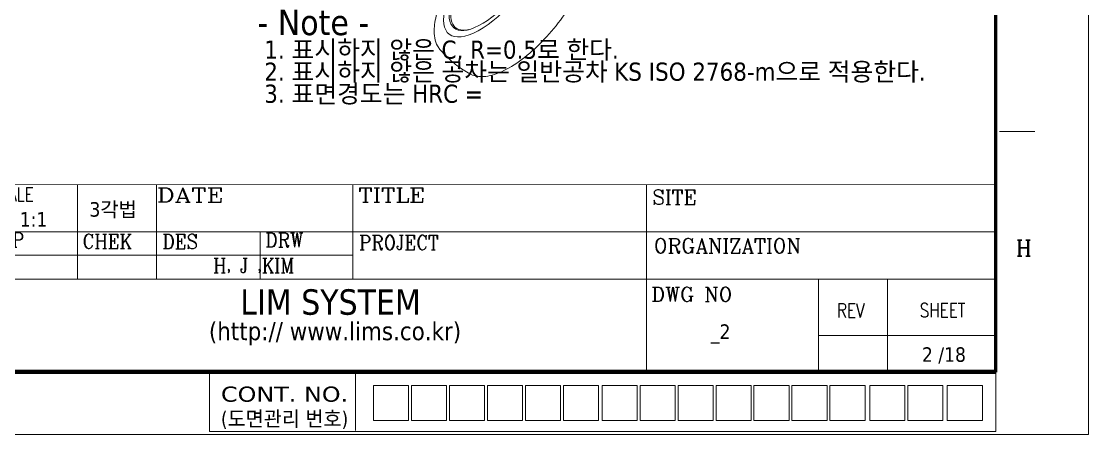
# Model space of a CAD drawing. Header units: millimetres. Extents: x 36 to 2484, y 36 to 1746.
# Drawn here: x 1603 to 2484, y 36 to 377 of the extents above; entities that cross this region are included whole.
import ezdxf
from ezdxf.enums import TextEntityAlignment as Align

# ---------------------------------------------------------------- set-up
doc = ezdxf.new("R2010")
doc.units = ezdxf.units.MM
doc.header["$LTSCALE"] = 6
doc.layers.get('0').update_dxf_attribs({"lineweight": 18})
for name, color, linetype, lineweight in [('SkizziergeometrieWIN-ISO', 7, 'Continuous', 50), ('가는실선_A4', 7, 'Continuous', 5), ('굵은실선_A3', 7, 'Continuous', 18), ('제목(ISO)', 7, 'Continuous', 50)]:
    doc.layers.add(name, color=color, linetype=linetype, lineweight=lineweight)
doc.layers.add('가는실선_A3', color=9, linetype='Continuous', lineweight=5, true_color=0x808080)
doc.styles.add('주 텍스트 (ISO)', font='tahoma.ttf')
doc.styles.add('주문자_A3(3.5)', font='tahoma.ttf')
doc.styles.add('텍스트 스타일12', font='tahoma.ttf')
doc.styles.add('텍스트 스타일171', font='ROMANC.shx', dxfattribs={"width": 0.9})
doc.styles.add('텍스트 스타일206', font='ROMANC.shx', dxfattribs={"width": 1.11072})
doc.styles.add('텍스트 스타일208', font='ROMANC.shx', dxfattribs={"width": 1.194322})
doc.styles.add('텍스트 스타일233', font='RomanC.shx')
doc.styles.add('텍스트 스타일36', font='ROMANC.shx', dxfattribs={"width": 0.941937})
doc.styles.add('텍스트 스타일46', font='tahoma.ttf', dxfattribs={"width": 0.862937})
doc.styles.add('텍스트 스타일48', font='tahoma.ttf', dxfattribs={"width": 1.258573})
doc.styles.add('텍스트 스타일65', font='romans.shx', dxfattribs={"width": 0.8})

# ---------------------------------------------------------------- blocks, each defined once
blk = doc.blocks.new('경계 A3_경계')
blk.add_line((292.99, 6.43), (292.99, 14.6))
at = {"layer": 'SkizziergeometrieWIN-ISO', "lineweight": 18}
for p, q in [((414, 291), (414, 6)), ((414, 6), (6, 6))]:
    blk.add_line(p, q, dxfattribs=at)
at = {"layer": '가는실선_A3', "color": 7, "lineweight": 60}
for p, q in [((401.22, 14.6), (401.22, 281.16)), ((19.02, 14.6), (401.22, 14.6))]:
    blk.add_line(p, q, dxfattribs=at)
at = {"layer": '가는실선_A3', "color": 7}
for p, q in [((401.71, 47.7), (406.61, 47.7)), ((313.09, 14.6), (313.09, 6.55)), ((401.22, 14.6), (401.22, 6.43)), ((315.58, 12.77), (315.58, 7.95)), ((315.58, 12.77), (320.4, 12.77)), ((320.4, 12.77), (320.4, 7.95)), ((320.81, 12.77), (320.81, 7.95)), ((320.81, 12.77), (325.63, 12.77)), ((325.63, 12.77), (325.63, 7.95)), ((326.03, 12.77), (326.03, 7.95)), ((326.03, 12.77), (330.86, 12.77)), ((330.86, 12.77), (330.86, 7.95)), ((331.26, 12.77), (336.09, 12.77)), ((331.26, 12.77), (331.26, 7.95)), ((336.09, 12.77), (336.09, 7.95)), ((336.49, 12.77), (336.49, 7.95)), ((336.49, 12.77), (341.31, 12.77)), ((341.31, 12.77), (341.31, 7.95)), ((341.72, 12.77), (341.72, 7.95)), ((341.72, 12.77), (346.54, 12.77)), ((346.54, 12.77), (346.54, 7.95)), ((347.03, 12.77), (351.86, 12.77)), ((347.03, 12.77), (347.03, 7.95)), ((351.86, 12.77), (351.86, 7.95)), ((352.26, 12.77), (352.26, 7.95)), ((352.26, 12.77), (357.09, 12.77)), ((357.09, 12.77), (357.09, 7.95)), ((357.49, 12.77), (357.49, 7.95)), ((357.49, 12.77), (362.31, 12.77)), ((362.31, 12.77), (362.31, 7.95)), ((362.72, 12.77), (362.72, 7.95)), ((362.72, 12.77), (367.54, 12.77)), ((367.54, 12.77), (367.54, 7.95)), ((367.94, 12.77), (372.77, 12.77)), ((367.94, 12.77), (367.94, 7.95)), ((372.77, 12.77), (372.77, 7.95)), ((373.17, 12.77), (373.17, 7.95)), ((373.17, 12.77), (378, 12.77)), ((378, 12.77), (378, 7.95)), ((378.4, 12.77), (378.4, 7.95)), ((378.4, 12.77), (383.22, 12.77)), ((383.22, 12.77), (383.22, 7.95)), ((383.88, 12.77), (388.7, 12.77)), ((383.88, 12.77), (383.88, 7.95)), ((388.7, 12.77), (388.7, 7.95)), ((389.1, 12.77), (389.1, 7.95)), ((389.1, 12.77), (393.93, 12.77)), ((393.93, 12.77), (393.93, 7.95)), ((394.55, 12.77), (394.55, 7.95)), ((394.55, 12.77), (399.37, 12.77)), ((399.37, 12.77), (399.37, 7.95)), ((315.58, 7.95), (320.4, 7.95)), ((320.81, 7.95), (325.63, 7.95)), ((326.03, 7.95), (330.86, 7.95)), ((331.26, 7.95), (336.09, 7.95)), ((336.49, 7.95), (341.31, 7.95)), ((341.72, 7.95), (346.54, 7.95)), ((347.03, 7.95), (351.86, 7.95)), ((352.26, 7.95), (357.09, 7.95)), ((357.49, 7.95), (362.31, 7.95)), ((362.72, 7.95), (367.54, 7.95)), ((367.94, 7.95), (372.77, 7.95)), ((373.17, 7.95), (378, 7.95)), ((378.4, 7.95), (383.22, 7.95)), ((383.88, 7.95), (388.7, 7.95)), ((389.1, 7.95), (393.93, 7.95)), ((394.55, 7.95), (399.37, 7.95)), ((292.99, 6.43), (401.22, 6.43))]:
    blk.add_line(p, q, dxfattribs=at)
at = {"layer": '가는실선_A3', "color": 7, "style": '텍스트 스타일36', "width": 0.941937}
blk.add_text('H', height=2.2, dxfattribs=at).set_placement((405.08, 31.64), align=Align.MIDDLE_CENTER)
at = {"layer": '가는실선_A3', "color": 7}
for s, style, width, p, p2 in [('CONT. NO.', '텍스트 스타일48', 1.258564, (294.58, 10.53), (312.09, 10.53)), ('(도면관리 번호)', '텍스트 스타일46', 0.982376, (294.58, 7.15), (312.09, 7.15))]:
    blk.add_text(s, height=2.084, dxfattribs=dict(at, style=style, width=width)).set_placement(p, p2, align=Align.FIT)
blk = doc.blocks.new('제목 블록 A3_표제란')
at = {"layer": '가는실선_A4', "lineweight": 13}
blk.add_line((269.12, 38.66), (407.77, 38.63), dxfattribs=at)
at = {"layer": '가는실선_A4'}
for p, q in [((281.38, 38.66), (281.38, 25.66)), ((292.25, 38.65), (292.25, 25.66)), ((319.29, 38.65), (319.29, 25.66)), ((407.76, 13.12), (407.77, 38.63)), ((306.52, 32.15), (306.52, 25.66)), ((25.42, 13.12), (407.76, 13.12))]:
    blk.add_line(p, q, dxfattribs=at)
at = {"layer": '가는실선_A4', "color": 7}
for p, q in [((359.7, 38.64), (359.69, 13.12)), ((269.12, 32.15), (407.77, 32.15)), ((407.76, 25.66), (269.12, 25.66)), ((383.36, 25.66), (383.36, 13.12)), ((383.36, 17.91), (407.76, 17.92))]:
    blk.add_line(p, q, dxfattribs=at)
at = {"layer": '가는실선_A4', "color": 7, "linetype": 'Continuous'}
blk.add_line((392.85, 25.66), (392.85, 13.12), dxfattribs=at)
at = {"layer": '제목(ISO)', "color": 208, "lineweight": 5, "true_color": 0x400040}
blk.add_line((269.12, 28.95), (319.29, 28.95), dxfattribs=at)
at = {"layer": '가는실선_A3', "color": 7, "style": '텍스트 스타일12'}
blk.add_attdef('질량\\P1;_001', (38.29, 15.49), '', height=2, dxfattribs=at)
at = {"layer": '가는실선_A4', "color": 7}
for s, height, style, width, p in [('SCALE', 1.911, '텍스트 스타일65', 0.8, (269.12, 36.36)), ('APP', 2, '텍스트 스타일171', 0.9, (269.12, 30.05)), ('CHEK', 2, '텍스트 스타일171', 0.9, (282.07, 29.86)), ('DES', 2, '텍스트 스타일171', 0.9, (293.07, 29.82)), ('DRW', 2, '텍스트 스타일171', 0.9, (307.23, 30.03)), ('PROJECT', 2, '텍스트 스타일171', 0.9, (320.13, 29.68)), ('H, J ,KIM', 2, '텍스트 스타일171', 0.9, (300.03, 26.54)), ('REV', 1.911, '텍스트 스타일65', 0.8, (385.9, 20.39)), ('SHEET', 1.911, '텍스트 스타일65', 0.8, (397.3, 20.42))]:
    blk.add_text(s, height=height, dxfattribs=dict(at, style=style, width=width)).set_placement(p)
for s, style, width, p, p2 in [('DATE', '텍스트 스타일208', 1.22262, (292.31, 36.23), (301.51, 36.23)), ('TITLE', '텍스트 스타일206', 1.136317, (320.02, 36.23), (329.22, 36.23))]:
    blk.add_text(s, height=2, dxfattribs=dict(at, style=style, width=width)).set_placement(p, p2, align=Align.FIT)
at = {"layer": '가는실선_A4', "color": 7, "style": '텍스트 스타일233'}
for s, p in [('SITE', (360.5, 35.93)), ('ORGANIZATION', (360.7, 29.24)), ('DWG NO', (360.36, 22.57))]:
    blk.add_text(s, height=2, dxfattribs=at).set_placement(p)
at = {"layer": '가는실선_A4', "color": 7, "insert": (283.03, 35.14), "char_height": 2, "attachment_point": 4, "style": '주문자_A3(3.5)'}
blk.add_mtext('\\fTahoma|b0|i0;\\H2.0000;3각법', dxfattribs=at)
at = {"layer": '가는실선_A4', "char_height": 2, "style": '주 텍스트 (ISO)'}
for s, insert, attachment_point in [('\\fTahoma|b0|i0;\\H2.0000;_2 ', (369.91, 18.11), 5), ('\\fTahoma|b0|i0;\\H2.0000;2 /18 ', (400.63, 16.28), 2)]:
    blk.add_mtext(s, dxfattribs=dict(at, insert=insert, attachment_point=attachment_point))
at = {"layer": '가는실선_A4', "color": 7, "style": '텍스트 스타일12'}
blk.add_attdef('설명', text='', height=2, dxfattribs=at).set_placement((331.27, 35.73), align=Align.MIDDLE_LEFT)
blk.add_attdef('SCALE_001', (273.43, 32.87), '', height=2, dxfattribs=at)
blk.add_attdef('프로젝트', text='', height=2, dxfattribs=at).set_placement((340.77, 28.27), align=Align.MIDDLE_CENTER)
at = {"layer": '가는실선_A4', "style": '텍스트 스타일12'}
blk.add_attdef('리비전_번호', text='', height=2, dxfattribs=at).set_placement((388.38, 15.27), align=Align.MIDDLE_CENTER)
at = {"layer": '제목(ISO)', "char_height": 3.5, "attachment_point": 1, "style": '주 텍스트 (ISO)'}
for s, insert, line_spacing_factor in [('- Note -\\P{\\H0.71429x; 1. \\fGulim|b0|i0|c129|p50;표시하지 않은 \\fTahoma|b0|i0|c129|p34;C, R=0.5\\fGulim|b0|i0|c129|p50;로 한다\\fTahoma|b0|i0|c129|p34;.\\H1.54068x; \\H0.64906x;\\P 2. \\fGulim|b0|i0|c129|p50;표시하지 않은 공차는 일반공차 \\fTahoma|b0|i0|c129|p34;KS ISO 2768-m\\fGulim|b0|i0|c129|p50;으로 적용한다\\fTahoma|b0|i0|c129|p34;.\\H1.32612x; \\H0.75408x;\\P 3. \\fGulim|b0|i0|c129|p50;표면경도는 \\fTahoma|b0|i0|c129|p34;HRC = \\H1.31974x; }', (306.15, 62.72), 0.727683), ('{\\H1x;    LIM SYSTEM\\H0.71429x;  \\P (http:// www.lims.co.kr)\\H1.44773x; }', (298.53, 24.26), 0.771785)]:
    blk.add_mtext(s, dxfattribs=dict(at, insert=insert, line_spacing_factor=line_spacing_factor))
at = {"layer": '제목(ISO)', "style": '텍스트 스타일12'}
for tag, p in [('관리자', (373.93, 36.39)), ('공급업자', (383.08, 28.64))]:
    blk.add_attdef(tag, text='', height=2, dxfattribs=at).set_placement(p, align=Align.TOP_LEFT)

msp = doc.modelspace()

# ---------------------------------------------------------------- linework, layer by layer
at = {"layer": '굵은실선_A3'}
for centre, major_axis, start_param, end_param in [((1993.048, 412.396), (-37.315, -45.701), 5.5278958, 10.158931), ((1993.048, 412.396), (33.204, 40.666), 2.367058, 6.968402), ((1993.754, 411.819), (-32.538, -39.851), 5.4650539, 6.7548646)]:
    msp.add_ellipse(centre, major_axis=major_axis, ratio=0.4082483, start_param=start_param, end_param=end_param, dxfattribs=at)
for points, knots in [([(1973.01, 333.818), (1975.934, 332.214), (1979.307, 331.498), (1987.306, 331.515), (1992.08, 332.652), (2002.506, 336.858), (2008.209, 340.109), (2019.594, 348.23), (2025.266, 353.057), (2036.116, 363.783), (2041.296, 369.665), (2050.724, 381.942), (2054.973, 388.333), (2062.154, 401.069), (2065.077, 407.408), (2069.289, 419.557), (2070.553, 425.348), (2071.042, 435.963), (2070.248, 440.846), (2067.431, 445.911), (2066.775, 446.866), (2066.031, 447.745)], [3.6806588, 3.6806588, 3.6806588, 3.6806588, 3.9283262, 3.9283262, 4.2440463, 4.2440463, 4.586677, 4.586677, 4.9201602, 4.9201602, 5.24894, 5.24894, 5.576864, 5.576864, 5.9071074, 5.9071074, 6.2441866, 6.2441866, 6.5859088, 6.5859088, 6.6714143, 6.6714143, 6.6714143, 6.6714143]), ([(1946.29, 385.441), (1944.724, 380.35), (1943.789, 375.531), (1943.339, 365.735), (1944.132, 360.852), (1946.949, 355.787), (1947.605, 354.832), (1948.349, 353.953)], [2.81790913, 2.81790913, 2.81790913, 2.81790913, 3.10259396, 3.10259396, 3.44431615, 3.44431615, 3.52982168, 3.52982168, 3.52982168, 3.52982168]), ([(1948.349, 353.953), (1949.703, 352.356), (1951.129, 350.79), (1954.116, 347.745), (1955.675, 346.266), (1958.907, 343.422), (1960.58, 342.056), (1964.013, 339.458), (1965.774, 338.226), (1969.354, 335.909), (1971.175, 334.825), (1973.01, 333.818)], [3.52982168, 3.52982168, 3.52982168, 3.52982168, 3.55998912, 3.55998912, 3.59015655, 3.59015655, 3.62032398, 3.62032398, 3.65049141, 3.65049141, 3.68065884, 3.68065884, 3.68065884, 3.68065884])]:
    msp.add_open_spline(points, degree=3, knots=knots, dxfattribs=at)

# ---------------------------------------------------------------- block references
at = {"xscale": 6, "yscale": 6, "zscale": 6}
msp.add_blockref('경계 A3_경계', (0, 0), dxfattribs=at)
ref = msp.add_blockref('제목 블록 A3_표제란', (-39.279, 10.418), dxfattribs=dict(xscale=6, yscale=6, zscale=6))
ref.add_attrib('SCALE_001', '1:1', (1601.312, 207.636), dxfattribs={"layer": '가는실선_A4', "color": 7, "height": 12, "style": '텍스트 스타일12'})

doc.saveas('drawing.dxf')
